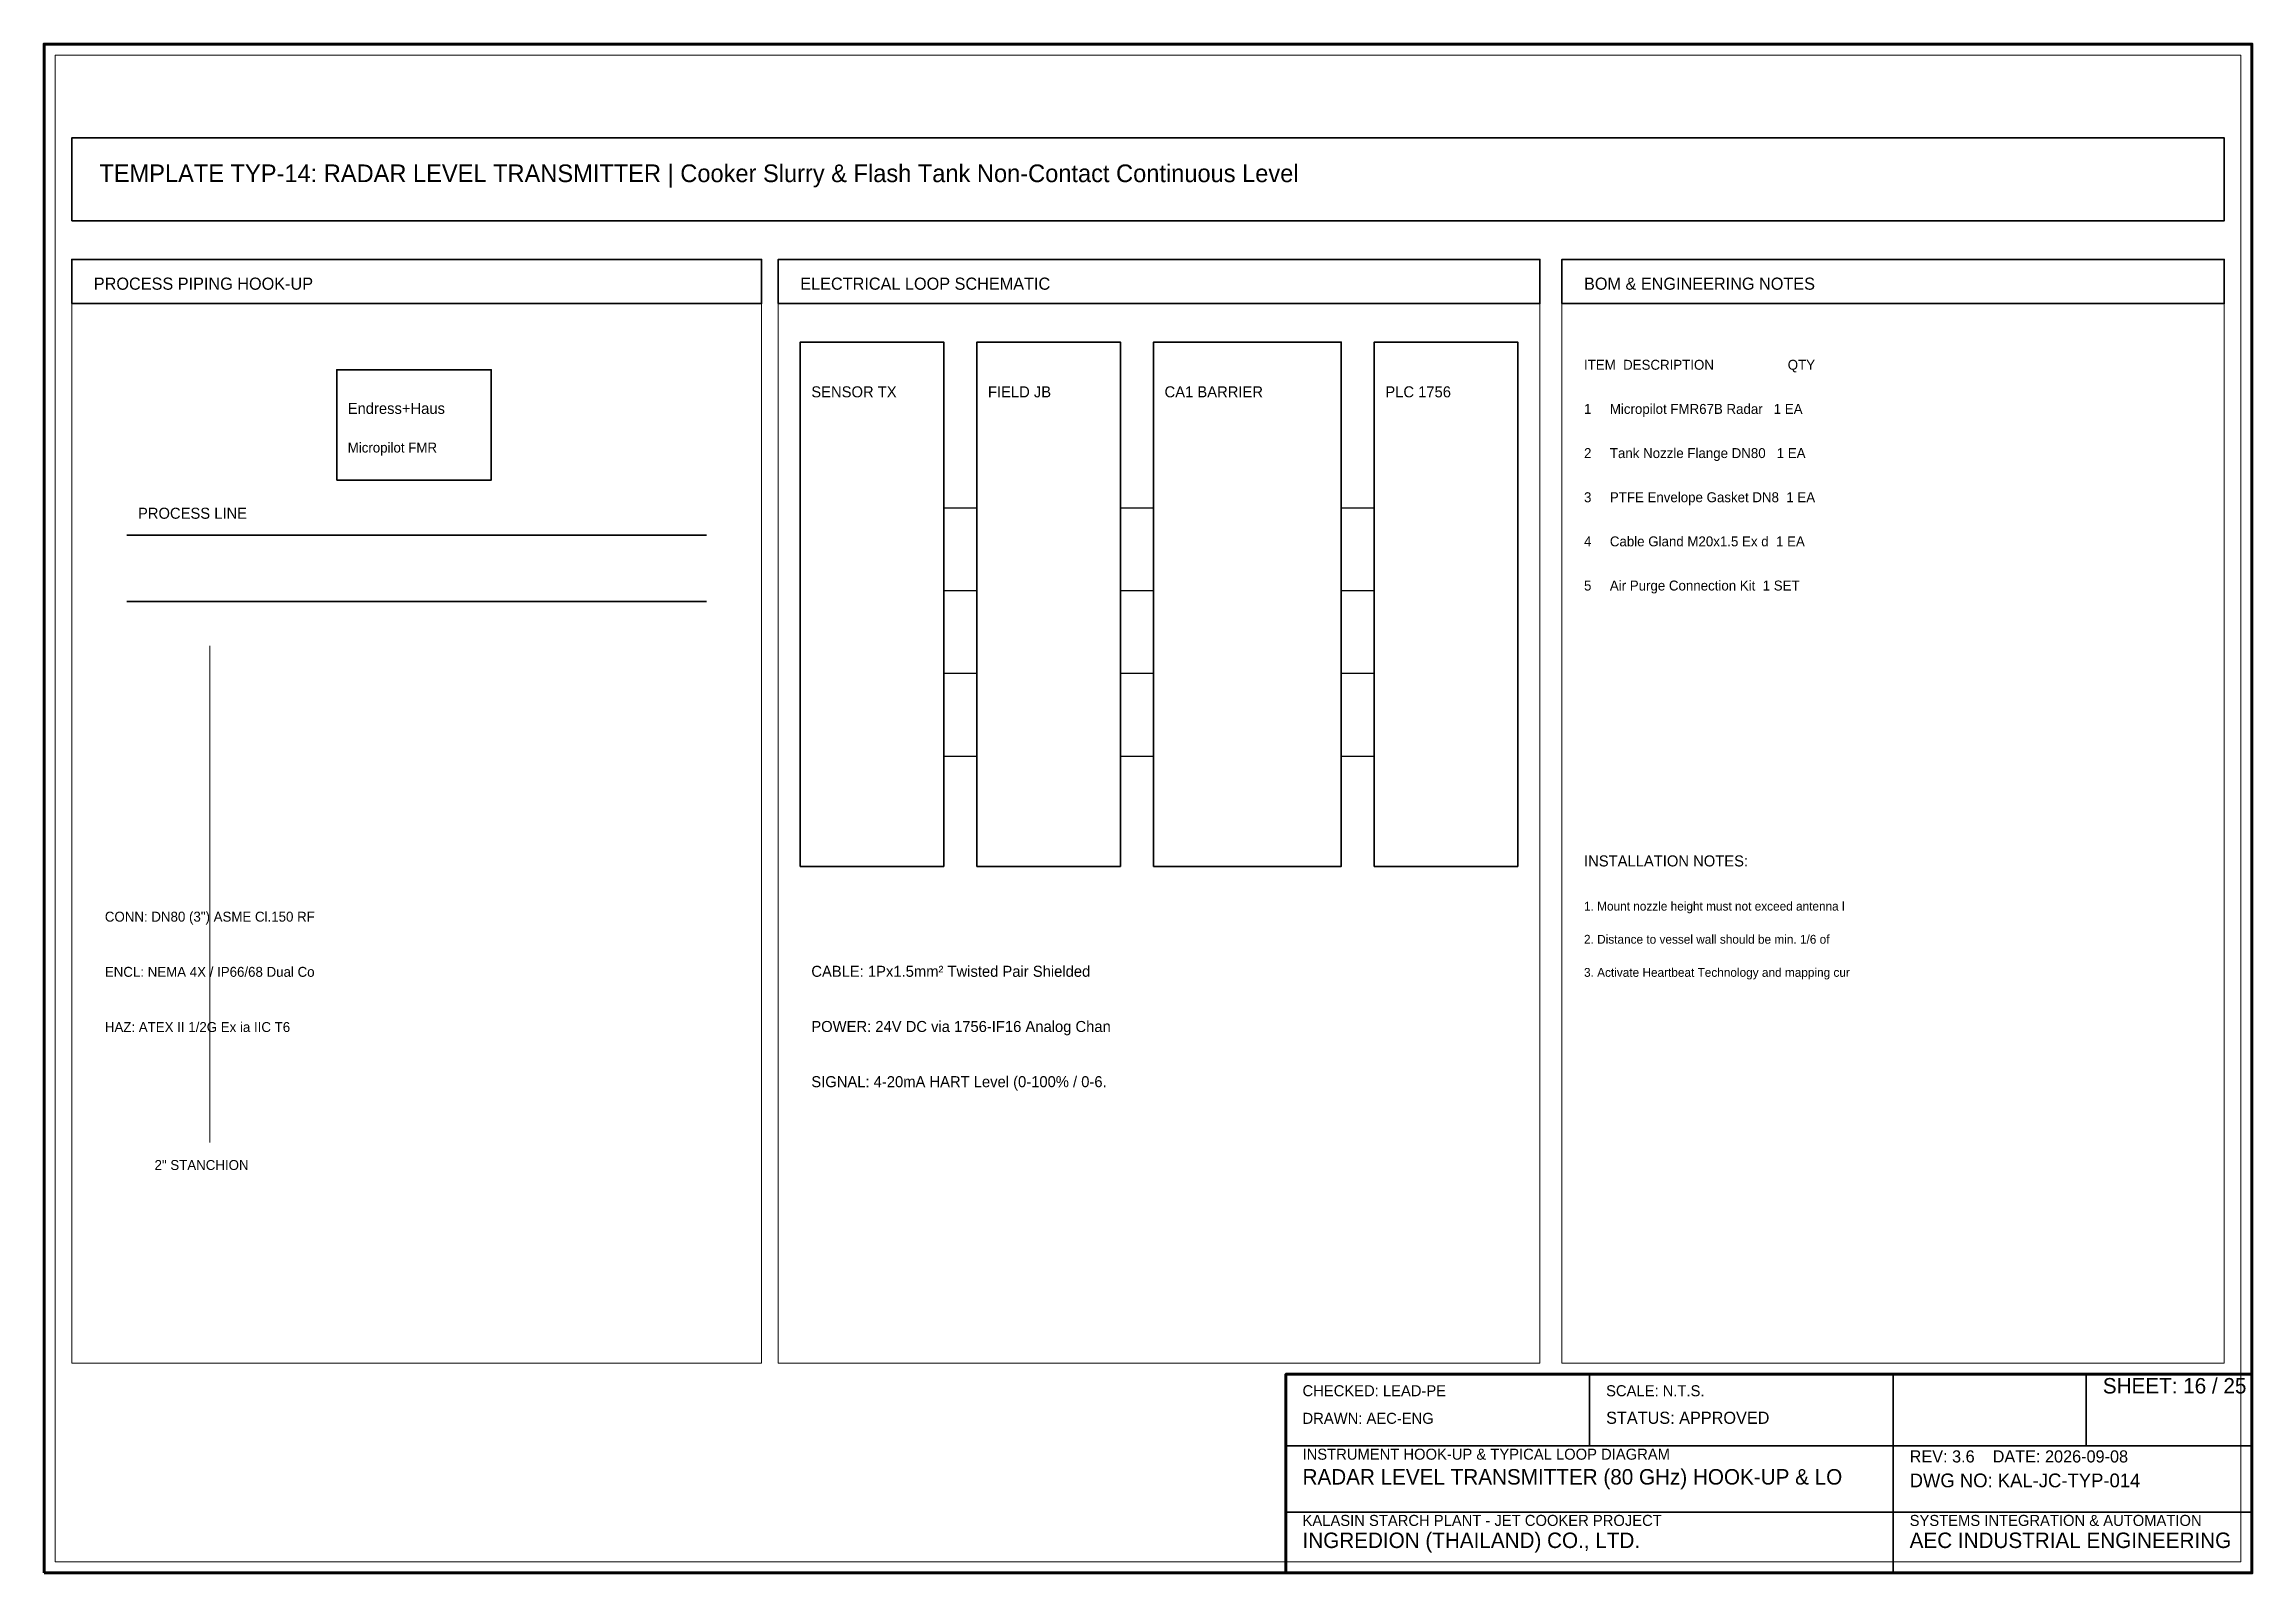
# Model space of a CAD drawing. Header units: millimetres. Extents: x 0 to 400, y 0 to 277.
import ezdxf

# ---------------------------------------------------------------- set-up
doc = ezdxf.new("R2010")
doc.units = ezdxf.units.MM
for name, color, linetype, lineweight in [('0_BORDER', 7, 'Continuous', 70), ('0_TITLE_BLOCK', 4, 'Continuous', 35), ('IE-CABLE', 6, 'Continuous', 25), ('IE-EQUIP', 2, 'Continuous', 35), ('IE-WIRE', 1, 'Continuous', 25), ('IS_BARRIERS', 140, 'Continuous', 35), ('NOTATIONS', 8, 'Continuous', 18), ('TER', 3, 'Continuous', 35), ('TEXTS', 7, 'Continuous', 25)]:
    doc.layers.add(name, color=color, linetype=linetype, lineweight=lineweight)

msp = doc.modelspace()

# ---------------------------------------------------------------- linework, layer by layer
at = {"layer": '0_BORDER'}
for points in [[(0, 0), (400, 0), (400, 277), (0, 277)], [(225, 0), (400, 0), (400, 36), (225, 36)]]:
    msp.add_lwpolyline(points, close=True, dxfattribs=at)
at = {"layer": '0_TITLE_BLOCK'}
for p, q in [((280, 23), (280, 36)), ((335, 23), (335, 36)), ((370, 23), (370, 36)), ((225, 23), (400, 23)), ((335, 0), (335, 23)), ((225, 11), (400, 11))]:
    msp.add_line(p, q, dxfattribs=at)
for points in [[(5, 230), (130, 230), (130, 238), (5, 238)], [(133, 230), (271, 230), (271, 238), (133, 238)], [(275, 230), (395, 230), (395, 238), (275, 238)]]:
    msp.add_lwpolyline(points, close=True, dxfattribs=at)
at = {"layer": 'IE-CABLE'}
for p, q in [((195, 193), (201, 193)), ((195, 178), (201, 178)), ((195, 163), (201, 163)), ((195, 148), (201, 148))]:
    msp.add_line(p, q, dxfattribs=at)
at = {"layer": 'IE-EQUIP'}
for p, q in [((15, 188), (120, 188)), ((15, 176), (120, 176))]:
    msp.add_line(p, q, dxfattribs=at)
for points in [[(5, 245), (395, 245), (395, 260), (5, 260)], [(137, 128), (163, 128), (163, 223), (137, 223)], [(241, 128), (267, 128), (267, 223), (241, 223)], [(53, 198), (81, 198), (81, 218), (53, 218)]]:
    msp.add_lwpolyline(points, close=True, dxfattribs=at)
at = {"layer": 'IE-WIRE'}
for p, q in [((163, 193), (169, 193)), ((235, 193), (241, 193)), ((163, 178), (169, 178)), ((235, 178), (241, 178)), ((163, 163), (169, 163)), ((235, 163), (241, 163)), ((163, 148), (169, 148)), ((235, 148), (241, 148))]:
    msp.add_line(p, q, dxfattribs=at)
at = {"layer": 'IS_BARRIERS'}
msp.add_lwpolyline([(201, 128), (235, 128), (235, 223), (201, 223)], close=True, dxfattribs=at)
at = {"layer": 'NOTATIONS'}
msp.add_line((30, 78), (30, 168), dxfattribs=at)
for points in [[(2, 2), (398, 2), (398, 275), (2, 275)], [(5, 38), (130, 38), (130, 238), (5, 238)], [(133, 38), (271, 38), (271, 238), (133, 238)], [(275, 38), (395, 38), (395, 238), (275, 238)]]:
    msp.add_lwpolyline(points, close=True, dxfattribs=at)
at = {"layer": 'TER'}
msp.add_lwpolyline([(169, 128), (195, 128), (195, 223), (169, 223)], close=True, dxfattribs=at)

# ---------------------------------------------------------------- texts
at = {"layer": '0_TITLE_BLOCK'}
for s, height, p in [('TEMPLATE TYP-14: RADAR LEVEL TRANSMITTER | Cooker Slurry & Flash Tank Non-Contact Continuous Level', 3.2, (10, 252)), ('PROCESS PIPING HOOK-UP', 2.2, (9, 232.5)), ('ELECTRICAL LOOP SCHEMATIC', 2.2, (137, 232.5)), ('BOM & ENGINEERING NOTES', 2.2, (279, 232.5)), ('ITEM  DESCRIPTION                    QTY', 1.8, (279, 218)), ('INSTALLATION NOTES:', 2, (279, 128)), ('SHEET: 16 / 25', 2.8, (373, 32.5)), ('STATUS: APPROVED', 2.2, (283, 27)), ('RADAR LEVEL TRANSMITTER (80 GHz) HOOK-UP & LO', 2.8, (228, 16)), ('INGREDION (THAILAND) CO., LTD.', 2.8, (228, 4.5)), ('AEC INDUSTRIAL ENGINEERING', 2.8, (338, 4.5))]:
    msp.add_text(s, height=height, dxfattribs=at).set_placement(p)
at = {"layer": 'IE-CABLE'}
msp.add_text('CABLE: 1Px1.5mm² Twisted Pair Shielded ', height=2, dxfattribs=at).set_placement((139, 108))
at = {"layer": 'NOTATIONS'}
for s, height, p in [('Micropilot FMR', 1.8, (55, 203)), ('1. Mount nozzle height must not exceed antenna l', 1.6, (279, 120)), ('2. Distance to vessel wall should be min. 1/6 of', 1.6, (279, 114)), ('3. Activate Heartbeat Technology and mapping cur', 1.6, (279, 108)), ('2" STANCHION', 1.8, (20, 73))]:
    msp.add_text(s, height=height, dxfattribs=at).set_placement(p)
at = {"layer": 'TER'}
msp.add_text('FIELD JB', height=2, dxfattribs=at).set_placement((171, 213))
at = {"layer": 'TEXTS'}
for s, height, p in [('Endress+Haus', 2, (55, 210)), ('SENSOR TX', 2, (139, 213)), ('CA1 BARRIER', 2, (203, 213)), ('PLC 1756', 2, (243, 213)), ('1     Micropilot FMR67B Radar   1 EA', 1.8, (279, 210)), ('2     Tank Nozzle Flange DN80   1 EA', 1.8, (279, 202)), ('PROCESS LINE', 2, (17, 191)), ('3     PTFE Envelope Gasket DN8  1 EA', 1.8, (279, 194)), ('4     Cable Gland M20x1.5 Ex d  1 EA', 1.8, (279, 186)), ('5     Air Purge Connection Kit  1 SET', 1.8, (279, 178)), ('CONN: DN80 (3") ASME Cl.150 RF ', 1.8, (11, 118)), ('ENCL: NEMA 4X / IP66/68 Dual Co', 1.8, (11, 108)), ('POWER: 24V DC via 1756-IF16 Analog Chan', 2, (139, 98)), ('HAZ: ATEX II 1/2G Ex ia IIC T6', 1.8, (11, 98)), ('SIGNAL: 4-20mA HART Level (0-100% / 0-6.', 2, (139, 88)), ('CHECKED: LEAD-PE', 2, (228, 32)), ('SCALE: N.T.S.', 2, (283, 32)), ('DRAWN: AEC-ENG', 2, (228, 27)), ('INSTRUMENT HOOK-UP & TYPICAL LOOP DIAGRAM', 2, (228, 20.5)), ('REV: 3.6    DATE: 2026-09-08', 2.2, (338, 20)), ('DWG NO: KAL-JC-TYP-014', 2.5, (338, 15.5)), ('KALASIN STARCH PLANT - JET COOKER PROJECT', 2, (228, 8.5)), ('SYSTEMS INTEGRATION & AUTOMATION', 2, (338, 8.5))]:
    msp.add_text(s, height=height, dxfattribs=at).set_placement(p)

doc.saveas('drawing.dxf')
